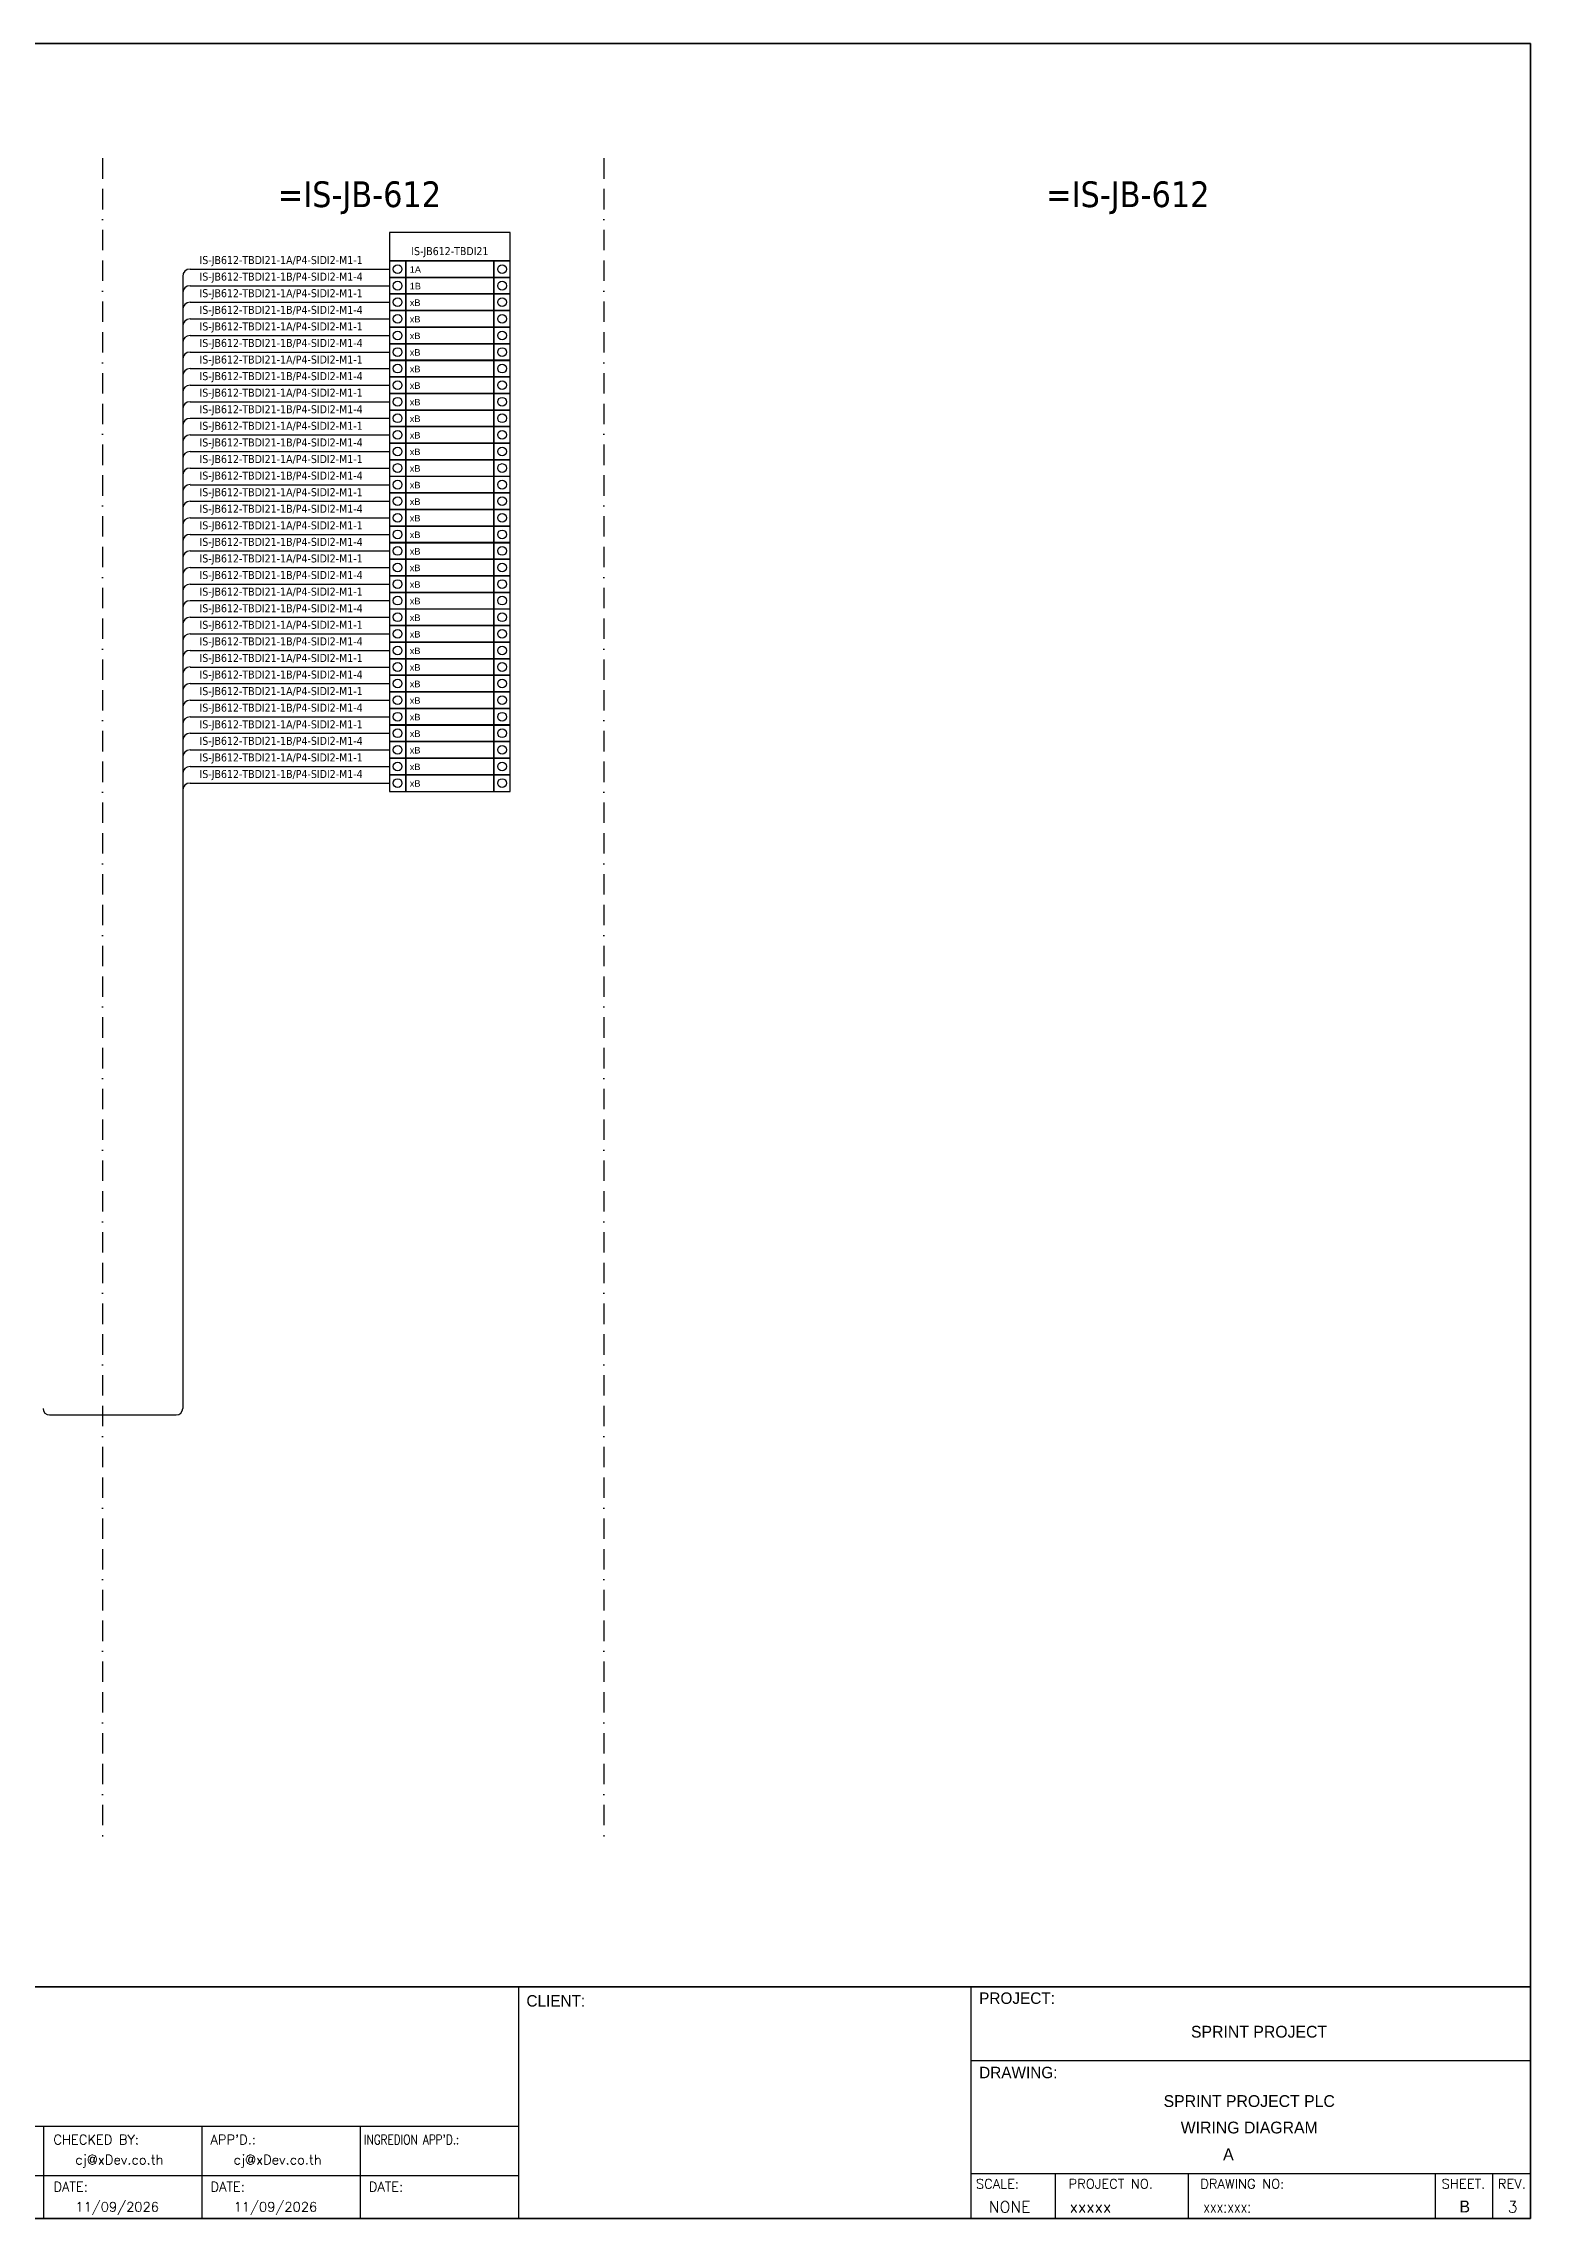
# Model space of a CAD drawing. Header units: millimetres. Extents: x 0 to 66793, y 0 to 2820.
# Drawn here: x 14625 to 16473, y 0 to 2704 of the extents above; entities that cross this region are included whole.
import ezdxf
from ezdxf.enums import TextEntityAlignment as Align

# ---------------------------------------------------------------- set-up
doc = ezdxf.new("R2010")
doc.units = ezdxf.units.MM
doc.linetypes.add('BORDERX2', pattern=[88.9, 25.4, -12.7, 25.4, -12.7, 0, -12.7])
for name, color, linetype in [('GT_1', 9, 'Continuous'), ('HELPPOINT', 7, 'Continuous'), ('MEMBER', 7, 'Continuous'), ('x01001-FrameArea', 2, 'BORDERX2')]:
    doc.layers.add(name, color=color, linetype=linetype)
doc.layers.add('IE-WIRE', color=7, linetype='Continuous', lineweight=25)
doc.styles.add('HTX11', font='O8111901')
doc.styles.add('ROMANS', font='romans.shx', dxfattribs={"width": 0.85, "height": 25})
doc.styles.get("Standard").update_dxf_attribs({"font": 'arial.ttf'})
doc.styles.add('Tahoma', font='')
doc.styles.get('Tahoma').set_extended_font_data('Tahoma')

# ---------------------------------------------------------------- blocks, each defined once
blk = doc.blocks.new('xTermSingleLayer1')
at = {"color": 7, "ltscale": 25.4}
for points in [[(0, -537), (537, -537), (537, 0), (0, 0)], [(537, -537), (3378, -537), (3378, 0), (537, 0)], [(3378, -537), (3915, -537), (3915, 0), (3378, 0)]]:
    blk.add_lwpolyline(points, close=True, dxfattribs=at)
for centre in [(268, -268), (3647, -268)]:
    blk.add_circle(centre, 141, dxfattribs=at)
blk.add_attdef('TERMINAL_B', (661, -387), '', height=212)

msp = doc.modelspace()

# ---------------------------------------------------------------- linework, layer by layer
at = {"color": 4}
for p, q in [((15882.2, 56.1), (15882.2, 0)), ((16047.5, 56.1), (16047.5, 0))]:
    msp.add_line(p, q, dxfattribs=at)
at = {"color": 4, "ltscale": 0.5}
for p, q in [((16354.6, 56.1), (16354.6, 0)), ((16354.6, 56.1), (16354.6, 0)), ((16425.8, 56.1), (16425.8, 0)), ((16425.8, 56.1), (16425.8, 0))]:
    msp.add_line(p, q, dxfattribs=at)
at = {"color": 4, "ltscale": 25.4}
msp.add_lwpolyline([(15054.8, 2434), (15205.1, 2434), (15205.1, 2469.2), (15054.8, 2469.2)], close=True, dxfattribs=at)
at = {"layer": 'GT_1', "color": 4}
for p, q in [((15215.7, 0), (15215.7, 288.2)), ((15778, 0), (15778, 288.2)), ((15778, 0), (15778, 288.2)), ((15778, 0), (15778, 288.2)), ((15215.7, 114.3), (14428.7, 114.3)), ((14625.5, 0), (14625.5, 114.3)), ((14822.2, 0), (14822.2, 114.3)), ((15019, 0), (15019, 114.3)), ((15778, 56.1), (16473.2, 56.1)), ((15215.7, 52.9), (14428.7, 52.9))]:
    msp.add_line(p, q, dxfattribs=at)
at = {"layer": 'HELPPOINT', "color": 4, "lineweight": 35}
for p, q in [((12579.9, 2704.2), (16473.2, 2704.2)), ((12579.9, 2704.2), (16473.2, 2704.2)), ((16473.2, 2704.2), (16473.2, 0)), ((16473.2, 2704.2), (16473.2, 0)), ((16473.2, 0), (12579.9, 0)), ((16473.2, 0), (12579.9, 0))]:
    msp.add_line(p, q, dxfattribs=at)
at = {"layer": 'HELPPOINT', "color": 4}
for p, q in [((15778, 196.6), (16473.2, 196.6)), ((15778, 196.6), (16473.2, 196.6)), ((15778, 56.1), (16473.2, 56.1))]:
    msp.add_line(p, q, dxfattribs=at)
at = {"layer": 'IE-WIRE', "color": 4, "ltscale": 25.4}
for p, q in [((14797.9, 2414.6), (14797.9, 1007.1)), ((14807.1, 2423.7), (15054.8, 2423.7)), ((14807.1, 2423.7), (15054.8, 2423.7)), ((14807.1, 2403.1), (15054.8, 2403.1)), ((14807.1, 2403.1), (15054.8, 2403.1)), ((14807.1, 2382.5), (15054.8, 2382.5)), ((14807.1, 2382.5), (15054.8, 2382.5)), ((14807.1, 2361.9), (15054.8, 2361.9)), ((14807.1, 2361.9), (15054.8, 2361.9)), ((14807.1, 2341.2), (15054.8, 2341.2)), ((14807.1, 2341.2), (15054.8, 2341.2)), ((14807.1, 2320.6), (15054.8, 2320.6)), ((14807.1, 2320.6), (15054.8, 2320.6)), ((14807.1, 2300), (15054.8, 2300)), ((14807.1, 2300), (15054.8, 2300)), ((14807.1, 2279.4), (15054.8, 2279.4)), ((14807.1, 2279.4), (15054.8, 2279.4)), ((14807.1, 2258.8), (15054.8, 2258.8)), ((14807.1, 2258.8), (15054.8, 2258.8)), ((14807.1, 2238.2), (15054.8, 2238.2)), ((14807.1, 2238.2), (15054.8, 2238.2)), ((14807.1, 2217.6), (15054.8, 2217.6)), ((14807.1, 2217.6), (15054.8, 2217.6)), ((14807.1, 2197), (15054.8, 2197)), ((14807.1, 2197), (15054.8, 2197)), ((14807.1, 2176.3), (15054.8, 2176.3)), ((14807.1, 2176.3), (15054.8, 2176.3)), ((14807.1, 2155.7), (15054.8, 2155.7)), ((14807.1, 2155.7), (15054.8, 2155.7)), ((14807.1, 2135.1), (15054.8, 2135.1)), ((14807.1, 2135.1), (15054.8, 2135.1)), ((14807.1, 2114.5), (15054.8, 2114.5)), ((14807.1, 2114.5), (15054.8, 2114.5)), ((14807.1, 2093.9), (15054.8, 2093.9)), ((14807.1, 2093.9), (15054.8, 2093.9)), ((14807.1, 2073.3), (15054.8, 2073.3)), ((14807.1, 2073.3), (15054.8, 2073.3)), ((14807.1, 2052.7), (15054.8, 2052.7)), ((14807.1, 2052.7), (15054.8, 2052.7)), ((14807.1, 2032.1), (15054.8, 2032.1)), ((14807.1, 2032.1), (15054.8, 2032.1)), ((14807.1, 2011.5), (15054.8, 2011.5)), ((14807.1, 2011.5), (15054.8, 2011.5)), ((14807.1, 1990.8), (15054.8, 1990.8)), ((14807.1, 1990.8), (15054.8, 1990.8)), ((14807.1, 1970.2), (15054.8, 1970.2)), ((14807.1, 1970.2), (15054.8, 1970.2)), ((14807.1, 1949.6), (15054.8, 1949.6)), ((14807.1, 1949.6), (15054.8, 1949.6)), ((14807.1, 1929), (15054.8, 1929)), ((14807.1, 1929), (15054.8, 1929)), ((14807.1, 1908.4), (15054.8, 1908.4)), ((14807.1, 1908.4), (15054.8, 1908.4)), ((14807.1, 1887.8), (15054.8, 1887.8)), ((14807.1, 1887.8), (15054.8, 1887.8)), ((14807.1, 1867.2), (15054.8, 1867.2)), ((14807.1, 1867.2), (15054.8, 1867.2)), ((14807.1, 1846.6), (15054.8, 1846.6)), ((14807.1, 1846.6), (15054.8, 1846.6)), ((14807.1, 1825.9), (15054.8, 1825.9)), ((14807.1, 1825.9), (15054.8, 1825.9)), ((14807.1, 1805.3), (15054.8, 1805.3)), ((14807.1, 1805.3), (15054.8, 1805.3)), ((14807.1, 1784.7), (15054.8, 1784.7)), ((14807.1, 1784.7), (15054.8, 1784.7))]:
    msp.add_line(p, q, dxfattribs=at)
at = {"layer": 'IE-WIRE', "color": 4}
msp.add_line((14632.4, 999.1), (14789.9, 999.1), dxfattribs=at)
at = {"layer": 'IE-WIRE', "color": 4, "ltscale": 25.4}
for centre in [(14807.1, 2414.6), (14807.1, 2393.9), (14807.1, 2373.3), (14807.1, 2352.7), (14807.1, 2332.1), (14807.1, 2311.5), (14807.1, 2290.9), (14807.1, 2270.3), (14807.1, 2249.7), (14807.1, 2229), (14807.1, 2208.4), (14807.1, 2187.8), (14807.1, 2167.2), (14807.1, 2146.6), (14807.1, 2126), (14807.1, 2105.4), (14807.1, 2084.8), (14807.1, 2064.2), (14807.1, 2043.5), (14807.1, 2022.9), (14807.1, 2002.3), (14807.1, 1981.7), (14807.1, 1961.1), (14807.1, 1940.5), (14807.1, 1919.9), (14807.1, 1899.3), (14807.1, 1878.6), (14807.1, 1858), (14807.1, 1837.4), (14807.1, 1816.8), (14807.1, 1796.2), (14807.1, 1775.6)]:
    msp.add_arc(centre, 9.14, 90, 180, dxfattribs=at)
at = {"layer": 'IE-WIRE', "color": 4}
for centre, start, end in [((14632.4, 1007.1), 180, 270), ((14789.9, 1007.1), 270, 0)]:
    msp.add_arc(centre, 8, start, end, dxfattribs=at)
at = {"layer": 'MEMBER', "color": 4, "lineweight": 35}
msp.add_line((12579.9, 288.2), (16473.2, 288.2), dxfattribs=at)
msp.add_line((12579.9, 288.2), (16473.2, 288.2), dxfattribs=at)
at = {"layer": 'MEMBER', "color": 4}
for p, q in [((15778, 196.6), (16473.2, 196.6)), ((15778, 196.6), (16473.2, 196.6)), ((15778, 56.1), (16473.2, 56.1)), ((15778, 56.1), (16473.2, 56.1))]:
    msp.add_line(p, q, dxfattribs=at)
at = {"layer": 'x01001-FrameArea'}
for p, q in [((14698.1, 2561.5), (14698.1, 475)), ((15321.2, 2561.5), (15321.2, 475))]:
    msp.add_line(p, q, dxfattribs=at)

# ---------------------------------------------------------------- block references
at = {"xscale": 0.0384, "yscale": 0.0384, "zscale": 0.0384}
for p, values in [((15054.8, 2434), {'TERMINAL_B': '1A'}), ((15054.8, 2413.4), {'TERMINAL_B': '1B'}), ((15054.8, 2392.8), {'TERMINAL_B': 'xB'}), ((15054.8, 2372.2), {'TERMINAL_B': 'xB'}), ((15054.8, 2351.5), {'TERMINAL_B': 'xB'}), ((15054.8, 2330.9), {'TERMINAL_B': 'xB'}), ((15054.8, 2310.3), {'TERMINAL_B': 'xB'}), ((15054.8, 2289.7), {'TERMINAL_B': 'xB'}), ((15054.8, 2269.1), {'TERMINAL_B': 'xB'}), ((15054.8, 2248.5), {'TERMINAL_B': 'xB'}), ((15054.8, 2227.9), {'TERMINAL_B': 'xB'}), ((15054.8, 2207.3), {'TERMINAL_B': 'xB'}), ((15054.8, 2186.7), {'TERMINAL_B': 'xB'}), ((15054.8, 2166), {'TERMINAL_B': 'xB'}), ((15054.8, 2145.4), {'TERMINAL_B': 'xB'}), ((15054.8, 2124.8), {'TERMINAL_B': 'xB'}), ((15054.8, 2104.2), {'TERMINAL_B': 'xB'}), ((15054.8, 2083.6), {'TERMINAL_B': 'xB'}), ((15054.8, 2063), {'TERMINAL_B': 'xB'}), ((15054.8, 2042.4), {'TERMINAL_B': 'xB'}), ((15054.8, 2021.8), {'TERMINAL_B': 'xB'}), ((15054.8, 2001.1), {'TERMINAL_B': 'xB'}), ((15054.8, 1980.5), {'TERMINAL_B': 'xB'}), ((15054.8, 1959.9), {'TERMINAL_B': 'xB'}), ((15054.8, 1939.3), {'TERMINAL_B': 'xB'}), ((15054.8, 1918.7), {'TERMINAL_B': 'xB'}), ((15054.8, 1898.1), {'TERMINAL_B': 'xB'}), ((15054.8, 1877.5), {'TERMINAL_B': 'xB'}), ((15054.8, 1856.9), {'TERMINAL_B': 'xB'}), ((15054.8, 1836.3), {'TERMINAL_B': 'xB'}), ((15054.8, 1815.6), {'TERMINAL_B': 'xB'}), ((15054.8, 1795), {'TERMINAL_B': 'xB'})]:
    msp.add_blockref('xTermSingleLayer1', p, dxfattribs=at).add_auto_attribs(values)

# ---------------------------------------------------------------- texts
at = {"color": 2, "style": 'Tahoma'}
for p in [(15017.6, 2516.8), (15972.7, 2516.8)]:
    msp.add_text('=IS-JB-612', height=32, dxfattribs=at).set_placement(p, align=Align.MIDDLE_CENTER)
at = {"color": 4, "style": 'Tahoma'}
for s, p in [('IS-JB612-TBDI21-1A/P4-SIDI2-M1-1', (14818.8, 2430)), ('IS-JB612-TBDI21-1B/P4-SIDI2-M1-4', (14818.8, 2409.4)), ('IS-JB612-TBDI21-1A/P4-SIDI2-M1-1', (14818.8, 2388.8)), ('IS-JB612-TBDI21-1B/P4-SIDI2-M1-4', (14818.8, 2368.1)), ('IS-JB612-TBDI21-1A/P4-SIDI2-M1-1', (14818.8, 2347.5)), ('IS-JB612-TBDI21-1B/P4-SIDI2-M1-4', (14818.8, 2326.9)), ('IS-JB612-TBDI21-1A/P4-SIDI2-M1-1', (14818.8, 2306.3)), ('IS-JB612-TBDI21-1B/P4-SIDI2-M1-4', (14818.8, 2285.7)), ('IS-JB612-TBDI21-1A/P4-SIDI2-M1-1', (14818.8, 2265.1)), ('IS-JB612-TBDI21-1B/P4-SIDI2-M1-4', (14818.8, 2244.5)), ('IS-JB612-TBDI21-1A/P4-SIDI2-M1-1', (14818.8, 2223.9)), ('IS-JB612-TBDI21-1B/P4-SIDI2-M1-4', (14818.8, 2203.2)), ('IS-JB612-TBDI21-1A/P4-SIDI2-M1-1', (14818.8, 2182.6)), ('IS-JB612-TBDI21-1B/P4-SIDI2-M1-4', (14818.8, 2162)), ('IS-JB612-TBDI21-1A/P4-SIDI2-M1-1', (14818.8, 2141.4)), ('IS-JB612-TBDI21-1B/P4-SIDI2-M1-4', (14818.8, 2120.8)), ('IS-JB612-TBDI21-1A/P4-SIDI2-M1-1', (14818.8, 2100.2)), ('IS-JB612-TBDI21-1B/P4-SIDI2-M1-4', (14818.8, 2079.6)), ('IS-JB612-TBDI21-1A/P4-SIDI2-M1-1', (14818.8, 2059)), ('IS-JB612-TBDI21-1B/P4-SIDI2-M1-4', (14818.8, 2038.4)), ('IS-JB612-TBDI21-1A/P4-SIDI2-M1-1', (14818.8, 2017.7)), ('IS-JB612-TBDI21-1B/P4-SIDI2-M1-4', (14818.8, 1997.1)), ('IS-JB612-TBDI21-1A/P4-SIDI2-M1-1', (14818.8, 1976.5)), ('IS-JB612-TBDI21-1B/P4-SIDI2-M1-4', (14818.8, 1955.9)), ('IS-JB612-TBDI21-1A/P4-SIDI2-M1-1', (14818.8, 1935.3)), ('IS-JB612-TBDI21-1B/P4-SIDI2-M1-4', (14818.8, 1914.7)), ('IS-JB612-TBDI21-1A/P4-SIDI2-M1-1', (14818.8, 1894.1)), ('IS-JB612-TBDI21-1B/P4-SIDI2-M1-4', (14818.8, 1873.5)), ('IS-JB612-TBDI21-1A/P4-SIDI2-M1-1', (14818.8, 1852.8)), ('IS-JB612-TBDI21-1B/P4-SIDI2-M1-4', (14818.8, 1832.2)), ('IS-JB612-TBDI21-1A/P4-SIDI2-M1-1', (14818.8, 1811.6)), ('IS-JB612-TBDI21-1B/P4-SIDI2-M1-4', (14818.8, 1791))]:
    msp.add_text(s, height=9.949, dxfattribs=at).set_placement(p)
msp.add_text('IS-JB612-TBDI21', height=9.949, dxfattribs=at).set_placement((15130, 2446.1), align=Align.MIDDLE_CENTER)
at = {"color": 4, "ltscale": 100, "style": 'HTX11'}
for s, p in [('SPRINT PROJECT', (16135.8, 232.2)), ('SPRINT PROJECT PLC', (16123.6, 146)), ('WIRING DIAGRAM', (16123.6, 113.1))]:
    msp.add_text(s, height=14.693, dxfattribs=at).set_placement(p, align=Align.MIDDLE_CENTER)
at = {"style": 'HTX11'}
for tag, text, height, p in [('A', 'A', 14.8, (16097.7, 79.8)), ('B', 'CHASSIS C4 SLOT 2', 14.821, (16391.5, 14.9))]:
    msp.add_attdef(tag, text=text, height=height, dxfattribs=at).set_placement(p, align=Align.MIDDLE_CENTER)
at = {"layer": 'GT_1', "color": 4, "style": 'HTX11'}
for s, p in [('CLIENT:', (15225.2, 263.5)), ('PROJECT:', (15787.9, 266.8)), ('DRAWING:', (15787.9, 174.4))]:
    msp.add_text(s, height=14.25, dxfattribs=at).set_placement(p)
at = {"layer": 'MEMBER', "color": 4, "ltscale": 0.8, "style": 'ROMANS'}
for s, height, p in [('CHECKED BY:', 11.875, (14637.2, 92.1)), ("APP'D.:", 11.88, (14832.4, 92.1)), ('cj@xDev.co.th', 11.875, (14664.5, 67.2)), ('cj@xDev.co.th', 11.875, (14861.2, 67.2)), ('DATE:', 11.88, (14637.2, 33.6)), ('DATE:', 11.88, (14832.4, 33.6)), ('DATE:', 11.88, (15029.2, 33.6)), ('SCALE:', 11.88, (15783.9, 37.1)), ('PROJECT NO.', 11.875, (15899.1, 37.1)), ('DRAWING NO:', 11.875, (16062.8, 37.1)), ('SHEET.', 12, (16362.6, 37.1)), ('REV.', 12, (16432.5, 37.1)), ('11/09/2026', 11.88, (14664.5, 8.5)), ('11/09/2026', 11.88, (14861.2, 8.5)), ('NONE', 14.23, (15799.9, 7.3)), ('xxxxx', 14.23, (15900.3, 7.3))]:
    msp.add_text(s, height=height, dxfattribs=at).set_placement(p)
at = {"layer": 'MEMBER', "color": 4, "ltscale": 0.8, "style": 'ROMANS', "width": 0.8}
for s, height, p in [("INGREDION APP'D.:", 11.875, (15023.2, 92.1)), ('xxx:xxx:', 14.23, (16066.5, 7.3))]:
    msp.add_text(s, height=height, dxfattribs=at).set_placement(p)
at = {"layer": 'MEMBER', "color": 4, "ltscale": 0.8, "style": 'ROMANS'}
msp.add_text('3', height=14.2, dxfattribs=at).set_placement((16451.1, 7.3), align=Align.CENTER)

doc.saveas('drawing.dxf')
